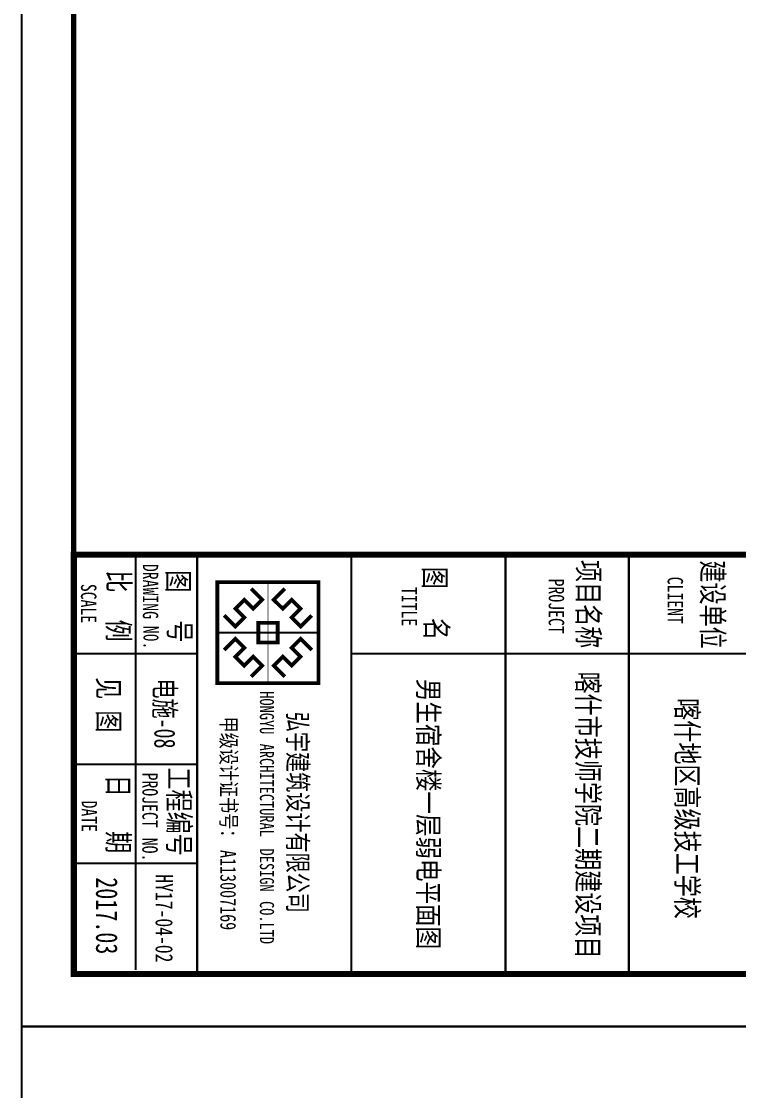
# Model space of a CAD drawing. Extents: x 552102 to 973302, y -80747 to 40012826.
# Drawn here: x 552102 to 565788, y 29897 to 50299 of the extents above; entities that cross this region are included whole.
import ezdxf
from ezdxf.enums import TextEntityAlignment as Align

# ---------------------------------------------------------------- set-up
doc = ezdxf.new("R2010")
doc.units = 0
doc.header["$LTSCALE"] = 1000
doc.header["$MEASUREMENT"] = 0
doc.layers.add('PUB_TITLE', color=7, linetype='Continuous')
doc.layers.add('TK', color=126, linetype='Continuous')
doc.layers.add('电气设计', color=3, linetype='Continuous', lineweight=20)
doc.styles.add('-宋体', font='', dxfattribs={"width": 0.8})
doc.styles.add('HJCHT', font='', dxfattribs={"width": 0.7})
doc.styles.add('宋体', font='', dxfattribs={"width": 0.7})
doc.styles.get('-宋体').set_extended_font_data('SimSun')
doc.styles.get('HJCHT').set_extended_font_data('NSimSun')
doc.styles.get('宋体').set_extended_font_data('SimSun')

# ---------------------------------------------------------------- blocks, each defined once
blk = doc.blocks.new('logo')
at = {"color": 6}
blk.add_line((1004, 2011), (1004, 0), dxfattribs=at)
at = {"color": 6, "const_width": 74.6}
for points in [[(0, 2011), (2008, 2011), (2008, 0), (0, 0)], [(809, 1198), (1199, 1198), (1199, 813), (809, 813)]]:
    blk.add_lwpolyline(points, close=True, dxfattribs=at)
at = {"color": 6}
blk.add_lwpolyline([(0, 2011), (2008, 2011), (2008, 0), (0, 0)], close=True, dxfattribs=at)
for points, const_width in [([(1004, 2011), (1004, 0)], 15.2), ([(660, 1874), (883, 1654), (704, 1475), (526, 1653), (350, 1477), (528, 1299), (350, 1120), (129, 1340)], 74.6), ([(1348, 1874), (1125, 1654), (1304, 1475), (1482, 1653), (1658, 1477), (1480, 1299), (1659, 1120), (1879, 1340)], 74.6), ([(0, 1006), (2008, 1006)], 15.2), ([(660, 137), (883, 357), (704, 536), (526, 358), (350, 534), (528, 712), (350, 891), (129, 671)], 74.6), ([(1348, 137), (1125, 357), (1304, 536), (1482, 358), (1658, 534), (1480, 712), (1659, 891), (1879, 671)], 74.6)]:
    blk.add_lwpolyline(points, dxfattribs=dict(at, const_width=const_width))
blk = doc.blocks.new('电气图框')
for p in [(383932, 251357), (383932, 251356), (383932, 251356), (383932, 251356)]:
    blk.add_point(p)
at = {"layer": 'TK'}
for p, q in [((375932, 251356), (375932, 298415)), ((377815, 256651), (377815, 264298)), ((375932, 259592), (375932, 261945)), ((375932, 253709), (375932, 256651)), ((375932, 256651), (383932, 256651)), ((375932, 252533), (375932, 253709)), ((375932, 253709), (383932, 253709)), ((375932, 253709), (383856, 253709)), ((377815, 251356), (377815, 253709)), ((379932, 251356), (379932, 253709)), ((381815, 251356), (381815, 253709)), ((375932, 251356), (375932, 252533)), ((375932, 252533), (383856, 252533)), ((375932, 252533), (377109, 252533)), ((377109, 252533), (377344, 252533)), ((377344, 252533), (377579, 252533)), ((383932, 251356), (375932, 251356)), ((375932, 251356), (377932, 251356)), ((383932, 251356), (376930, 251356))]:
    blk.add_line(p, q, dxfattribs=at)
at = {"layer": 'TK', "const_width": 118}
blk.add_lwpolyline([(375932, 308756), (383932, 308756), (383932, 251356), (375932, 251356)], close=True, dxfattribs=at)
at = {"layer": 'TK', "const_width": 40}
for points in [[(375932, 261945), (383932, 261945)], [(375932, 259592), (383932, 259592)], [(375932, 256651), (383932, 256651)], [(375932, 253709), (383932, 253709)]]:
    blk.add_lwpolyline(points, dxfattribs=at)
at = {"layer": 'TK'}
blk.add_point((383932, 251356), dxfattribs=at)
at = {"layer": 'TK', "color": 5, "xscale": 0.9602938544121571, "yscale": 0.9602938544121571, "zscale": 0.960293854426709}
blk.add_blockref('logo', (376456, 254095), dxfattribs=at)
at = {"layer": 'TK', "style": '-宋体', "width": 0.75}
for s, height, p in [('建设单位', 411.8, (376041, 263342)), ('CLIENT', 294.1, (376352, 262686)), ('项目名称', 411.8, (376033, 260971)), ('PROJECT', 294.1, (376389, 260417)), ('图', 412, (376162, 258041)), ('名', 412, (377138, 258071)), ('TITLE', 294.1, (376546, 257610)), ('图', 412, (376229, 253145)), ('号', 412, (377184, 253173)), ('工程编号', 411.8, (379992, 253159)), ('N0.', 294.1, (377289, 252685)), ('DRAWING', 294.1, (376108, 252673)), ('PROJECT', 294.1, (380090, 252664)), ('NO.', 294.1, (381334, 252662)), ('比', 412, (376231, 252009)), ('例', 412, (377170, 252002)), ('日', 412, (380129, 251998)), ('期', 412, (381205, 252001)), ('见 图', 411.8, (378270, 251816)), ('SCALE', 294.1, (376488, 251493)), ('DATE', 294.1, (380623, 251507))]:
    blk.add_text(s, height=height, dxfattribs=at).set_placement(p)
at = {"layer": 'TK', "color": 1, "style": '-宋体', "width": 0.75}
for s, height, p in [('喀什地区高级技工学校', 411.8, (378669, 262855)), ('喀什市技师学院二期建设项目', 411.76, (378161, 260963))]:
    blk.add_text(s, height=height, dxfattribs=at).set_placement(p)
at = {"layer": 'TK', "color": 9, "style": '-宋体', "width": 0.75}
for s, height, p in [('弘宇建筑设计有限公司', 375.3, (378929, 255442)), ('HONGYU', 268.1, (378538, 254907, 0)), ('ARCHITECTURAL', 268.06, (379538, 254907, 0)), ('DESIGN', 268.1, (381540, 254907, 0)), ('CO.LTD', 268.1, (382541, 254907, 0)), ('甲级设计证书号：', 300.1, (379022, 254162)), ('A113007169', 300.1, (381566, 254152))]:
    blk.add_text(s, height=height, dxfattribs=at).set_placement(p)
at = {"layer": 'TK', "color": 3, "style": '-宋体', "width": 0.75}
blk.add_text('HY17-04-02', height=329.4, dxfattribs=at).set_placement((382031, 252916))
at = {"layer": 'TK', "color": 4, "style": '-宋体', "width": 0.75}
blk.add_text('2017.03', height=411.8, dxfattribs=at).set_placement((382087, 251781))

msp = doc.modelspace()

# ---------------------------------------------------------------- linework, layer by layer
at = {"layer": 'PUB_TITLE', "color": 1}
msp.add_lwpolyline([(552102, 31122), (611502, 31122), (611502, 115222), (552102, 115222)], close=True, dxfattribs=at)
at = {"layer": 'PUB_TITLE', "color": 1, "const_width": 100}
msp.add_lwpolyline([(553102, 32122), (610502, 32122), (610502, 112722), (553102, 112722)], close=True, dxfattribs=at)
at = {"layer": 'PUB_TITLE', "color": 4}
msp.add_lwpolyline([(552102, -52978), (611502, -52978), (611502, 31122), (552102, 31122)], close=True, dxfattribs=at)

# ---------------------------------------------------------------- block references
at = {"rotation": 270}
msp.add_blockref('电气图框', (301747, 416055), dxfattribs=at)

# ---------------------------------------------------------------- texts
at = {"style": 'HJCHT', "width": 0.7}
msp.add_text('电施-08', height=400, rotation=270, dxfattribs=at).set_placement((554640, 37760))
at = {"layer": '电气设计', "color": 0, "style": '宋体', "width": 0.8}
msp.add_text('男生宿舍楼一层弱电平面图', height=393.72, rotation=270, dxfattribs=at).set_placement((559870, 35176), align=Align.MIDDLE_CENTER)

doc.saveas('drawing.dxf')
